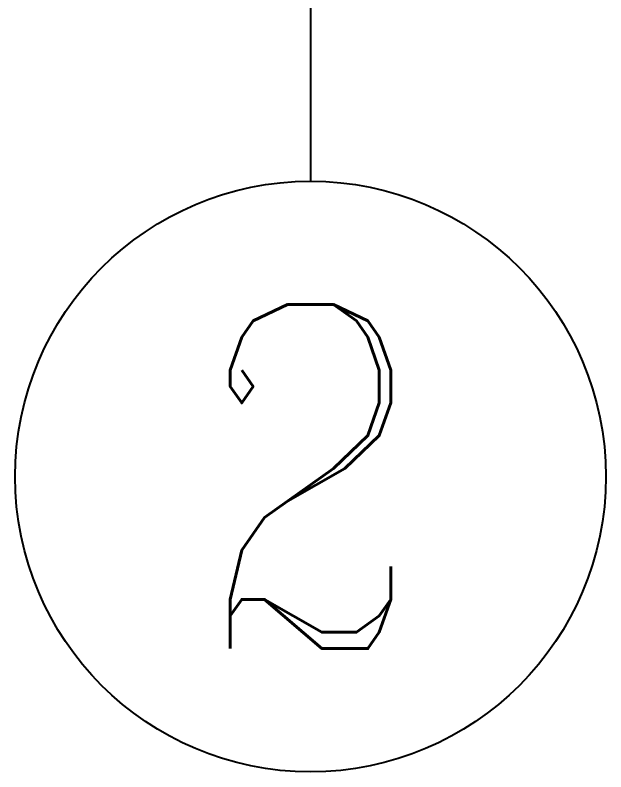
# Model space of a CAD drawing. Extents: x 14207793 to 14719554, y -1675802 to -1228715.
# Drawn here: x 14287299 to 14288259, y -1448410 to -1447180 of the extents above; entities that cross this region are included whole.
import ezdxf
from ezdxf.enums import TextEntityAlignment as Align

# ---------------------------------------------------------------- set-up
doc = ezdxf.new("R2010")
doc.units = 0
doc.header["$LTSCALE"] = 500
doc.header["$MEASUREMENT"] = 0
doc.layers.get('0').update_dxf_attribs({"linetype": 'CONTINUOUS'})
doc.layers.add('AXIS', color=3, linetype='CONTINUOUS')
doc.layers.add('AXIS_TEXT', color=7, linetype='CONTINUOUS')
doc.styles.add('_TCH_AXIS', font='COMPLEX', dxfattribs={"bigfont": 'GBCBIG'})
doc.styles.add('COMPLEX', font='COMPLEX')

# ---------------------------------------------------------------- blocks, each defined once
blk = doc.blocks.new('_AXISO')
blk.add_circle((0, 0), 0.5)
at = {"layer": 'AXIS_TEXT', "style": 'COMPLEX', "width": 1.041667}
blk.add_attdef('A', text='', height=0.56, dxfattribs=at).set_placement((-0.25, -0.28), (0.25, -0.28), align=Align.FIT)

msp = doc.modelspace()

# ---------------------------------------------------------------- linework, layer by layer
at = {"layer": 'AXIS'}
msp.add_line((14287778.52, -1442650), (14287778.52, -1447450), dxfattribs=at)

# ---------------------------------------------------------------- block references
ref = msp.add_blockref('_AXISO', (14287778.52, -1447930), dxfattribs=dict(at, xscale=960, yscale=960, zscale=960))
ref.add_attrib('A', '2', dxfattribs={"layer": 'AXIS_TEXT', "height": 559.14, "style": '_TCH_AXIS'}).set_placement((14287592.14, -1448209.57), (14287964.9, -1448209.57), align=Align.FIT)

doc.saveas('drawing.dxf')
